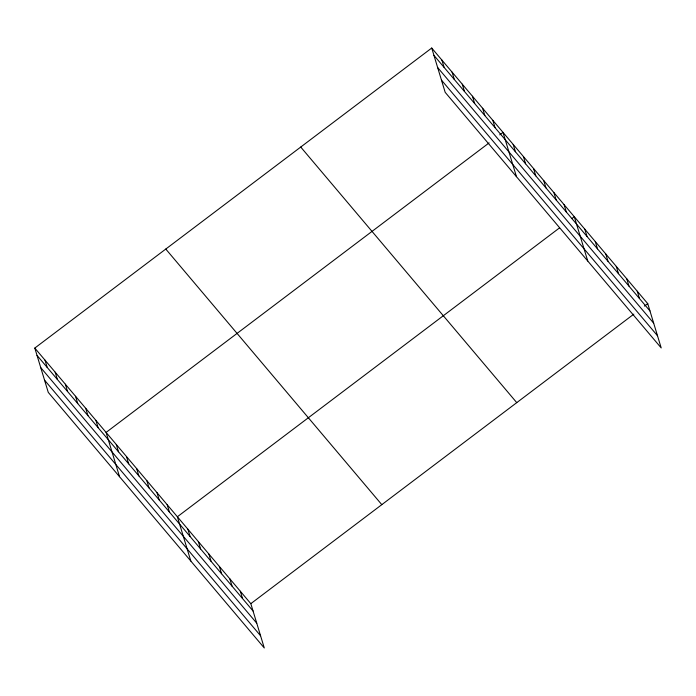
<?xml version="1.0" encoding="UTF-8"?>
<svg xmlns="http://www.w3.org/2000/svg" width="696" height="696" viewBox="0 0 696 696"><rect width="100%" height="100%" fill="white"/><g stroke="black" fill="none" stroke-linecap="round" stroke-linejoin="round"><path stroke-width="1.04" d="M34.8 348.07L250.821 603.667L264.28 647.967L48.259 392.37L34.8 348.07L431.72 48.033L647.741 303.63L661.2 347.93L445.179 92.333L431.72 48.033M489.088 142.898L106.088 432.416L119.547 476.717M499.728 134.859L503.008 132.379L516.467 176.68M559.558 227.87L177.376 516.763L190.834 561.063M571.834 218.588L574.296 216.726L587.755 261.026M250.821 603.667L633.821 314.148M644.47 306.11L647.741 303.63M433.939 55.358L649.968 310.955M437.654 67.556L653.674 323.161M441.473 80.127L657.494 335.733M300.733 147.047L516.763 402.645M165.779 249.055L381.808 504.661M37.027 355.395L253.048 610.992M40.733 367.592L256.754 623.198M44.553 380.164L260.574 635.77M637.249 291.215L639.476 298.54M626.757 278.8L628.984 286.126M616.264 266.385L618.492 273.711M605.772 253.97L608 261.296M595.28 241.555L597.507 248.881M584.788 229.141L587.015 236.466M564.108 204.676L566.335 212.002M553.929 192.627L556.148 199.952M543.741 180.577L545.968 187.903M533.554 168.528L535.781 175.853M523.375 156.478L525.602 163.804M513.187 144.429L515.414 151.754M492.82 120.33L495.047 127.655M482.632 108.28L484.86 115.606M472.453 96.231L474.681 103.556M462.266 84.181L464.493 91.507M452.087 72.132L454.314 79.457M441.899 60.082L444.126 67.408M240.329 591.252L242.556 598.577M229.837 578.837L232.064 586.163M219.344 566.422L221.572 573.748M208.852 554.007L211.079 561.333M198.36 541.592L200.587 548.918M187.868 529.178L190.095 536.503M167.188 504.713L169.415 512.038M157.009 492.664L159.236 499.989M146.821 480.614L149.048 487.94M136.642 468.565L138.869 475.89M126.454 456.515L128.682 463.84M116.276 444.466L118.494 451.791M95.9 420.367L98.127 427.692M85.721 408.317L87.948 415.642M75.533 396.268L77.761 403.593M65.354 384.218L67.582 391.543M55.167 372.169L57.394 379.494M44.988 360.119L47.206 367.445"/></g></svg>
